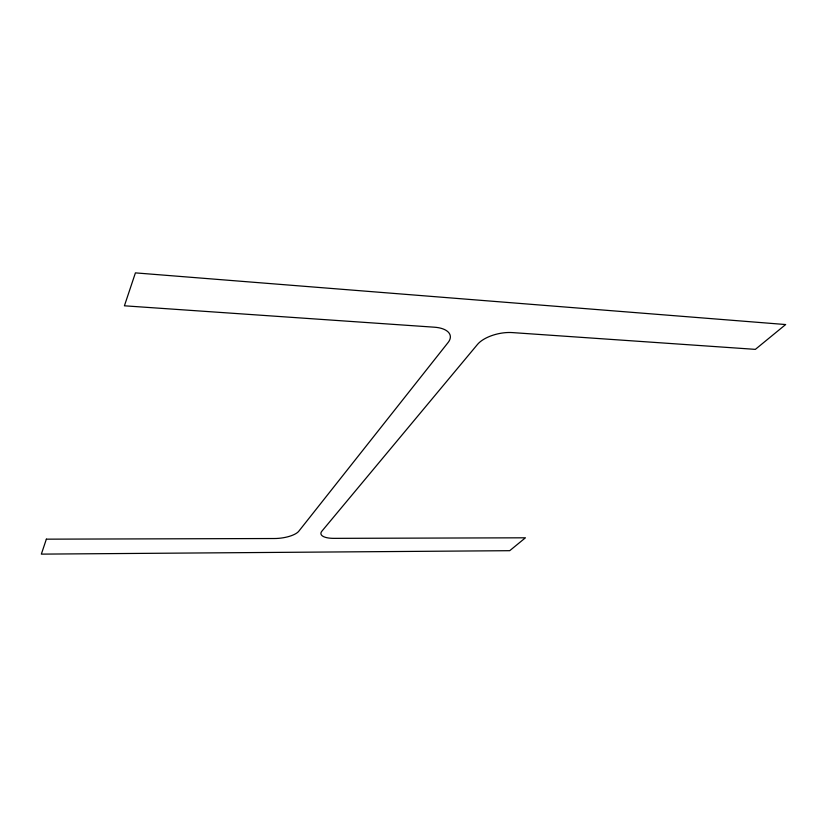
<?xml version="1.0" encoding="UTF-8"?>
<svg xmlns="http://www.w3.org/2000/svg" width="827" height="827" viewBox="0 0 827 827"><rect width="100%" height="100%" fill="white"/><g stroke="black" fill="none" stroke-linecap="round" stroke-linejoin="round"><path stroke-width="1.24" d="M46.353 539.163L41.35 554.121L509.711 550.689L525.424 537.808L333.974 538.356A19.445 6.823 -8.1 0 1 321.889 531.172L477.53 344.383A26.195 12.147 -12.5 0 1 512.316 332.588L755.361 349.366L785.65 324.546L135.421 272.879L124.412 305.804L434.371 327.203A26.753 12.881 -10.7 0 1 448.11 342.502L298.826 531.182A19.889 7.071 -7 0 1 274.461 538.522L46.353 539.163"/></g></svg>
